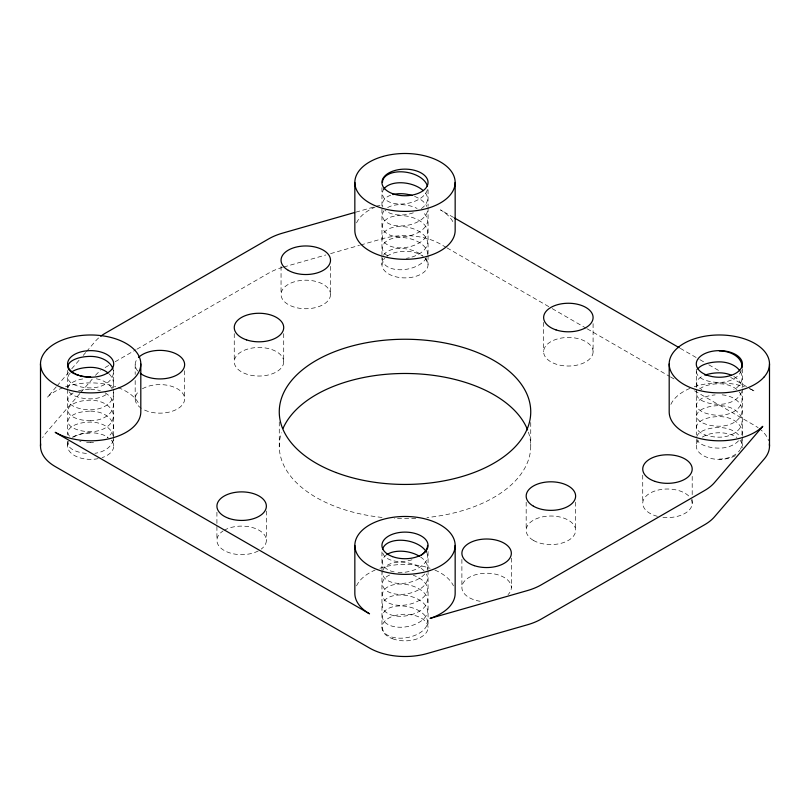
<?xml version="1.0" encoding="UTF-8"?>
<svg xmlns="http://www.w3.org/2000/svg" width="810" height="810" viewBox="0 0 810 810"><rect width="100%" height="100%" fill="white"/><g stroke="black" fill="none" stroke-linecap="round" stroke-linejoin="round"><path stroke-width="0.61" stroke-dasharray="4.05 3.04" d="M56.224 386.876L47.223 397.366A50.159 28.957 0 0 1 63.109 387.646M57.044 385.925L68.496 372.57M71.766 368.763L79.947 359.225M83.228 355.408L85.678 352.552M86.498 351.591L95.499 341.101A52.387 30.243 0 0 1 99.883 336.909M79.947 393.447L45.735 433.188A50.159 28.957 0 0 0 42.667 437.653M80.767 392.496L92.229 379.141M108.641 365.502L105.381 367.396A52.387 30.243 0 0 0 103.427 368.58M115.182 361.736L135.867 349.788M136.961 349.161L268.738 273.081A52.387 30.243 0 0 1 282.477 267.371M355.863 212.159L377.521 205.973M283.682 267.027L325.792 254.988M330.601 253.611L359.468 245.349M360.673 245.005L382.695 238.646A50.159 28.957 0 0 1 440.468 244.104L445.945 247.263M453.61 217.475L440.468 209.881A50.159 28.957 0 0 1 453.448 222.861M680.329 348.371L698.949 359.124M700.042 359.751L704.427 362.283M708.811 364.814L720.86 371.77M730.711 377.46L749.331 388.203M750.424 388.841L754.809 391.372A50.159 28.957 0 0 0 746.891 387.646M447.039 247.9L551.094 307.972M552.187 308.61L586.136 328.212M587.23 328.84L669.374 376.265M670.477 376.903L674.851 379.424M694.565 390.815L754.809 425.594A50.159 28.957 0 0 1 758.109 427.69M742.395 368.793L742.395 387.747M742.395 389.002L742.395 435.76M742.395 437.025L742.395 445.865M696.296 369.188L696.296 388.142M696.296 389.408L696.296 434.899M696.296 439.951L696.296 446.269M692.196 476.391L692.196 494.728M692.196 499.618L692.196 503.283M642.735 475.176L642.735 503.283M593.092 323.646L593.092 351.753A24.725 14.276 0 0 1 555.994 364.115A24.725 14.276 0 0 1 555.994 339.39A24.725 14.276 0 0 1 593.092 351.753M575.626 502.19L575.626 530.297M543.631 322.421L543.631 351.753M530.742 422.496L530.742 445.713M526.176 502.19L526.176 530.297M511.343 558.171L511.343 587.503M461.892 559.396L461.892 587.503M428.055 189.834L428.055 206.256M428.055 207.522L428.055 254.269M428.055 255.535L428.055 264.384M428.055 551.539L428.055 569.228M428.055 570.493L428.055 627.355M381.955 187.707L381.955 254.674M381.955 255.94L381.955 264.779M381.955 551.934L381.955 569.622M381.955 570.888L381.955 627.75M330.51 266.358L330.51 294.465A24.725 14.276 0 0 1 293.412 306.828A24.725 14.276 0 0 1 293.412 282.103A24.725 14.276 0 0 1 330.51 294.465M283.713 333.649L283.713 361.766A24.725 14.276 0 0 1 246.615 374.129A24.725 14.276 0 0 1 246.615 349.404A24.725 14.276 0 0 1 283.713 361.766M281.05 266.358L281.05 294.465M279.268 421.969L279.268 446.421M266.368 511.049L266.368 540.381M234.252 333.649L234.252 361.766M216.918 512.264L216.918 540.381M184.639 370.767L184.639 398.874M135.179 364.652L135.179 374.433M135.179 380.538L135.179 398.874M113.704 370.048L113.704 387.747M113.704 389.002L113.704 435.76M113.704 437.025L113.704 445.865M67.605 370.453L67.605 388.142M67.605 389.408L67.605 434.899M67.605 441.217L67.605 446.269M691.345 499.588A24.725 14.276 0 0 1 662.104 517.225M657.406 516.324A24.725 14.276 0 0 1 649.083 493.735A24.725 14.276 0 0 1 688.875 496.145M480.219 601.293A24.725 14.276 0 0 1 463.381 582.623A24.725 14.276 0 0 1 497.067 574.563A24.725 14.276 0 0 1 508.032 594.641M142.418 388.78A24.725 14.276 0 0 1 177.39 388.78A24.725 14.276 0 0 1 177.39 408.969A24.725 14.276 0 0 1 142.418 408.969M141.325 408.291A24.725 14.276 0 0 1 138.49 391.736M759.132 428.439A50.159 28.957 0 0 1 768.619 440.67M224.157 530.287A24.725 14.276 0 0 1 257.945 529.649A24.725 14.276 0 0 1 261.266 549.069M258.198 550.982A24.725 14.276 0 0 1 224.279 550.537A24.725 14.276 0 0 1 223.054 530.965M95.499 375.324A52.387 30.243 0 0 1 100.724 370.474M528.393 432.125A125.742 72.596 0 0 1 426.941 517.549M415.753 518.39A125.742 72.596 0 0 1 394.338 518.4M382.036 517.438A125.742 72.596 0 0 1 281.384 432.803M425.037 257.995A23.055 13.304 0 0 1 405.344 277.891A23.055 13.304 0 0 1 384.639 258.349M387.018 256.254A23.055 13.304 0 0 1 422.536 255.95M111.365 440.225A23.055 13.304 0 0 1 102.07 457.63M98.111 458.662A23.055 13.304 0 0 1 74.601 455.615A23.055 13.304 0 0 1 68.627 442.149M73.619 437.106A23.055 13.304 0 0 1 108.196 437.43M740.056 440.225A23.055 13.304 0 0 1 742.254 447.535M735.379 455.635A23.055 13.304 0 0 1 706.077 456.951A23.055 13.304 0 0 1 698.341 440.579M702.31 437.106A23.055 13.304 0 0 1 736.887 437.43M356.552 222.861A50.159 28.957 0 0 1 375.05 207.127M376.245 206.631A50.159 28.957 0 0 1 379.92 205.284M670.893 404.352A50.159 28.957 0 0 1 691.791 387.646M694.261 386.765A50.159 28.957 0 0 1 744.42 386.765M65.58 386.765A50.159 28.957 0 0 1 115.739 386.765M118.209 387.646A50.159 28.957 0 0 1 139.107 404.352M137.73 370.97A24.725 14.276 0 0 1 137.73 358.334M356.552 585.832A50.159 28.957 0 0 1 375.05 570.098M379.92 568.255A50.159 28.957 0 0 1 430.08 568.255M434.95 570.098A50.159 28.957 0 0 1 453.448 585.832M427.508 254.461A22.801 13.021 -10.3 0 0 427.558 253.631A22.801 13.021 10.3 0 0 405 237.765A22.801 13.021 10.3 0 0 382.452 248.154A22.801 13.021 -10.3 0 0 388.567 256.375M426.435 257.813A22.801 13.021 -10.3 0 1 401.487 269.75A22.801 13.021 -10.3 0 1 382.452 259.089A22.801 13.021 10.3 0 1 382.502 258.289M411.976 257.043A22.801 13.021 -10.3 0 0 427.558 242.676A22.801 13.021 10.3 0 0 405 226.82A22.801 13.021 10.3 0 0 382.452 237.208A22.801 13.021 -10.3 0 0 405 247.587A22.801 13.021 -10.3 0 0 427.558 231.731A22.801 13.021 10.3 0 0 405 215.865A22.801 13.021 10.3 0 0 382.452 226.253A22.801 13.021 -10.3 0 0 405 236.631A22.801 13.021 -10.3 0 0 427.558 220.776A22.801 13.021 10.3 0 0 422.364 211.785M409.232 257.782A22.801 13.021 -10.3 0 1 406.417 258.329M383.565 255.19A22.801 13.021 10.3 0 1 401.487 248.447A22.801 13.021 10.3 0 1 423.235 256.345M425.392 258.724A22.801 13.021 10.3 0 1 427.558 264.566M384.051 210.671A22.801 13.021 10.3 0 0 382.452 215.308A22.801 13.021 -10.3 0 0 405 225.686A22.801 13.021 -10.3 0 0 427.558 209.831M387.636 207.583A22.801 13.021 10.3 0 1 417.089 208.433M390.633 195.24A22.801 13.021 10.3 0 0 382.452 204.353A22.801 13.021 -10.3 0 0 382.857 206.752M414.609 196.385A22.801 13.021 10.3 0 1 426.829 206.479M421.433 208.595A22.801 13.021 -10.3 0 0 427.558 198.885A22.801 13.021 10.3 0 0 424.754 192.223M413.302 212.807A22.801 13.021 -10.3 0 1 386.765 211.521M385.975 210.944A22.801 13.021 -10.3 0 1 385.256 210.316M427.366 189.601A22.801 13.021 -10.3 0 1 403.593 203.928A22.801 13.021 -10.3 0 1 382.452 193.398A22.801 13.021 10.3 0 1 383.171 190.239M90.659 420.755A22.801 10.287 0 0 1 67.939 410.467A22.801 10.287 0 0 1 90.659 400.18A22.801 15.755 0 0 1 113.38 415.945A22.801 15.755 0 0 1 90.659 431.7A22.801 10.287 0 0 1 67.939 421.423A22.801 10.287 0 0 1 90.659 411.136M113.208 439.82A22.801 15.755 0 0 1 94.912 453.306M113.339 436.853A22.801 15.755 0 0 0 90.659 422.091A22.801 10.287 0 0 0 69.538 436.155M90.659 411.146A22.801 15.755 0 0 1 111.517 420.663A22.801 15.755 0 0 1 107.214 437.673M93.504 442.523A22.801 15.755 0 0 1 90.659 442.645M86.407 453.418A22.801 10.287 0 0 1 68.334 441.389M72.282 437.278A22.801 10.287 0 0 1 90.659 433.036M90.659 442.655A22.801 10.287 0 0 1 86.407 442.473M80.99 441.673A22.801 10.287 0 0 1 79.724 441.379M105.128 392.87A22.801 15.755 0 0 1 112.043 410.316A22.801 15.755 0 0 1 90.659 420.744M90.659 389.245A22.801 15.755 0 0 1 100.319 390.754M73.163 392.961A22.801 10.287 0 0 0 70.085 403.886A22.801 10.287 0 0 0 90.659 409.809A22.801 15.755 0 0 0 113.208 392.07M78.499 390.845A22.801 10.287 0 0 1 90.659 389.235M69.052 391.757A22.801 10.287 0 0 0 90.659 398.864A22.801 15.755 0 0 0 108.155 393.133M67.979 387.929A22.801 10.287 0 0 1 83.643 378.796M109.036 373.845A22.801 15.755 0 0 1 111.78 388.901M96.309 378.796A22.801 15.755 0 0 1 112.266 389.175M70.105 373.238A22.801 10.287 0 0 0 90.659 387.909A22.801 15.755 0 0 0 113.208 370.17M382.452 627.537A22.801 13.021 -10.3 0 0 405 637.926A22.801 13.021 -10.3 0 0 427.558 622.07A22.801 13.021 10.3 0 0 405 606.204A22.801 13.021 10.3 0 0 382.452 616.592A22.801 13.021 -10.3 0 0 405 626.97A22.801 13.021 -10.3 0 0 427.558 611.125A22.801 13.021 10.3 0 0 405 595.259A22.801 13.021 10.3 0 0 382.452 605.647A22.801 13.021 -10.3 0 0 405 616.025A22.801 13.021 -10.3 0 0 427.558 600.169A22.801 13.021 10.3 0 0 405 584.314A22.801 13.021 10.3 0 0 382.452 594.702A22.801 13.021 -10.3 0 0 405 605.08A22.801 13.021 -10.3 0 0 427.558 589.224A22.801 13.021 10.3 0 0 413.302 575.292M389.569 575.059A22.801 13.021 10.3 0 0 382.452 583.747A22.801 13.021 -10.3 0 0 405 594.125A22.801 13.021 -10.3 0 0 427.558 578.269A22.801 13.021 10.3 0 0 426.435 574.077M427.558 567.324A22.801 13.021 -10.3 0 1 427.143 569.835M424.754 573.976A22.801 13.021 -10.3 0 1 399.411 583.443A22.801 13.021 -10.3 0 1 382.452 572.792M411.976 559.791A22.801 13.021 -10.3 0 1 382.502 551.711M382.857 570.392A22.801 13.021 10.3 0 1 400.788 562.13A22.801 13.021 10.3 0 1 424.035 570.817M398.034 572.427A22.801 13.021 -10.3 0 0 427.558 556.379A22.801 13.021 10.3 0 0 426.829 553.017M394.136 571.921A22.801 13.021 -10.3 0 1 382.452 561.836A22.801 13.021 10.3 0 1 385.975 555.255M420.43 556.895A22.801 13.021 10.3 0 1 427.558 567.314M722.196 394.845A22.801 15.755 0 0 1 742.031 411.46A22.801 15.755 0 0 1 719.341 426.222A22.801 10.287 0 0 1 696.62 415.945A22.801 10.287 0 0 1 719.341 405.658A22.801 15.755 0 0 1 742.071 421.423A22.801 15.755 0 0 1 719.341 437.177A22.801 10.287 0 0 1 696.62 426.89A22.801 10.287 0 0 1 719.341 416.603A22.801 15.755 0 0 1 741.352 436.286M696.803 439.131A22.801 10.287 0 0 0 719.341 448.132A22.801 15.755 0 0 0 738.517 440.812M696.803 436.56A22.801 10.287 0 0 1 719.341 427.558A22.801 15.755 0 0 1 739.905 436.61M741.352 439.405A22.801 15.755 0 0 1 740.472 449.115M739.905 450.026A22.801 15.755 0 0 1 738.517 451.757M735.895 454.096A22.801 15.755 0 0 1 719.341 459.067M739.246 391.929A22.801 15.755 0 0 1 719.341 415.277A22.801 10.287 0 0 1 696.721 405.962A22.801 10.287 0 0 1 715.088 394.895M736.847 389.488A22.801 15.755 0 0 0 719.341 383.768A22.801 10.287 0 0 0 700.174 388.537A22.801 10.287 0 0 1 703.809 375.607M741.666 391.524A22.801 15.755 0 0 1 719.341 404.322A22.801 10.287 0 0 1 697.025 392.121M733.819 376.437A22.801 15.755 0 0 1 742.021 387.585M741.352 370.595A22.801 15.755 0 0 1 719.341 382.431A22.801 10.287 0 0 1 696.803 370.858M701.845 389.65A22.801 10.287 0 0 1 700.974 389.144M740.472 371.82A22.801 15.755 0 0 1 733.819 389.752M533.415 540.402A24.725 14.276 0 0 0 574.786 533.992A24.725 14.276 0 0 0 544.502 516.507A24.725 14.276 0 0 0 533.415 540.402M392.536 638.746A23.055 13.304 0 0 0 428.024 628.185A23.055 13.304 0 0 0 394.44 615.721A23.055 13.304 0 0 0 392.536 638.746"/><path stroke-width="1.21" d="M354.658 212.503L282.477 233.159A52.387 30.243 0 0 0 268.738 238.859L105.381 333.173A52.387 30.243 0 0 0 100.724 336.251M454.704 218.103L679.236 347.733M769.5 363.933L769.5 446.067M669.192 363.933L669.192 411.844A50.159 28.957 0 0 0 706.361 439.82A50.159 28.957 0 0 0 762.777 426.323L714.501 482.588A52.387 30.243 0 0 1 704.629 490.516L541.272 584.83A52.387 30.243 0 0 1 527.523 590.541L430.08 618.405A50.159 28.957 0 0 0 455.159 593.325L455.159 545.413M455.159 182.452L455.159 230.364A50.159 28.957 0 0 1 405 259.322A50.159 28.957 0 0 1 354.841 230.364L354.841 182.452M354.841 545.413L354.841 593.325A50.159 28.957 0 0 0 369.532 613.808L55.191 432.317A50.159 28.957 0 0 0 109.846 438.595A50.159 28.957 0 0 0 140.808 411.844L140.808 363.933M40.5 363.933L40.5 446.067M769.358 443.91A50.159 28.957 0 0 1 764.265 458.946L714.501 516.81A52.387 30.243 0 0 1 704.629 524.738L541.272 619.053A52.387 30.243 0 0 1 527.523 624.753L427.305 653.488A50.159 28.957 0 0 1 369.532 648.03L55.191 466.54A50.159 28.957 0 0 1 40.642 443.91M283.065 428.348A125.742 72.596 0 0 1 406.367 373.481A125.742 72.596 0 0 1 527.573 429.887M138.49 357.514A24.725 14.276 0 0 1 174.96 353.322A24.725 14.276 0 0 1 177.39 374.746A24.725 14.276 0 0 1 140.292 373.349M382.452 182.452A22.801 13.021 10.3 0 1 403.593 171.923A22.801 13.021 10.3 0 1 427.366 186.26M383.565 189.489A22.801 13.021 10.3 0 1 401.487 182.756A22.801 13.021 10.3 0 1 423.235 190.644M392.921 194.552A22.801 13.021 10.3 0 1 411.976 195.453M90.659 376.964A22.801 10.287 0 0 1 79.724 375.678M78.499 375.354A22.801 10.287 0 0 1 75.117 374.169M74.105 373.714A22.801 10.287 0 0 1 72.282 372.721M71.482 372.185A22.801 10.287 0 0 1 70.105 371.051M69.538 370.464A22.801 10.287 0 0 1 69.052 369.856M68.647 369.228A22.801 10.287 0 0 1 68.334 368.601M68.111 367.963A22.801 10.287 0 0 1 90.659 356.39A22.801 15.755 0 0 1 112.975 369.198M108.155 373.056A22.801 15.755 0 0 0 90.659 367.345A22.801 10.287 0 0 0 71.482 372.114M386.765 554.668A22.801 13.021 10.3 0 1 419.377 556.227M382.634 549.281A22.801 13.021 10.3 0 1 402.884 540.31A22.801 13.021 10.3 0 1 426.435 552.177M427.558 545.424A22.801 13.021 -10.3 0 1 421.433 555.144M739.905 370.919A22.801 15.755 0 0 0 719.341 361.867A22.801 10.287 0 0 0 697.734 368.965M731.511 375.283A22.801 15.755 0 0 0 719.341 372.823A22.801 10.287 0 0 0 704.872 375.172M719.341 350.922A22.801 15.755 0 0 1 742.021 367.659M47.223 349.454L45.735 351.054A50.159 28.957 0 0 0 92.755 392.87A50.159 28.957 0 0 0 133.559 348.938A50.159 28.957 0 0 0 47.223 349.454M764.265 376.812L762.777 378.412A50.159 28.957 0 0 1 676.441 378.938A50.159 28.957 0 0 1 717.245 335.006A50.159 28.957 0 0 1 764.265 376.812M382.695 156.512L379.92 157.373A50.159 28.957 0 0 0 379.019 207.218A50.159 28.957 0 0 0 455.109 183.657A50.159 28.957 0 0 0 382.695 156.512M430.08 570.493L427.305 571.354A50.159 28.957 0 0 1 354.891 544.209A50.159 28.957 0 0 1 430.981 520.648A50.159 28.957 0 0 1 430.08 570.493M655.098 481.423A24.725 14.276 0 0 0 692.196 469.061A24.725 14.276 0 0 0 655.098 456.698A24.725 14.276 0 0 0 655.098 481.423M533.415 506.179A24.725 14.276 0 0 0 574.786 499.77A24.725 14.276 0 0 0 544.502 482.294A24.725 14.276 0 0 0 533.415 506.179M474.255 565.643A24.725 14.276 0 0 0 511.343 553.281A24.725 14.276 0 0 0 474.255 540.918A24.725 14.276 0 0 0 474.255 565.643M246.615 339.906A24.725 14.276 0 0 0 283.713 327.544A24.725 14.276 0 0 0 246.615 315.181A24.725 14.276 0 0 0 246.615 339.906M288.289 270.337A24.725 14.276 0 0 0 329.67 263.938A24.725 14.276 0 0 0 299.376 246.453A24.725 14.276 0 0 0 288.289 270.337M555.994 329.893A24.725 14.276 0 0 0 593.092 317.53A24.725 14.276 0 0 0 555.994 305.167A24.725 14.276 0 0 0 555.994 329.893M229.281 518.521A24.725 14.276 0 0 0 266.368 506.159A24.725 14.276 0 0 0 229.281 493.796A24.725 14.276 0 0 0 229.281 518.521M335.927 472.503A125.742 72.596 0 0 0 530.53 416.056A125.742 72.596 0 0 0 348.553 346.974A125.742 72.596 0 0 0 335.927 472.503M392.536 556.612A23.055 13.304 0 0 0 428.024 546.051A23.055 13.304 0 0 0 394.44 533.587A23.055 13.304 0 0 0 392.536 556.612M392.536 193.641A23.055 13.304 0 0 0 428.024 183.09A23.055 13.304 0 0 0 394.44 170.616A23.055 13.304 0 0 0 392.536 193.641M706.877 375.131A23.055 13.304 0 0 0 742.375 364.571A23.055 13.304 0 0 0 708.79 352.107A23.055 13.304 0 0 0 706.877 375.131M78.195 375.131A23.055 13.304 0 0 0 113.683 364.571A23.055 13.304 0 0 0 80.099 352.107A23.055 13.304 0 0 0 78.195 375.131"/></g></svg>
